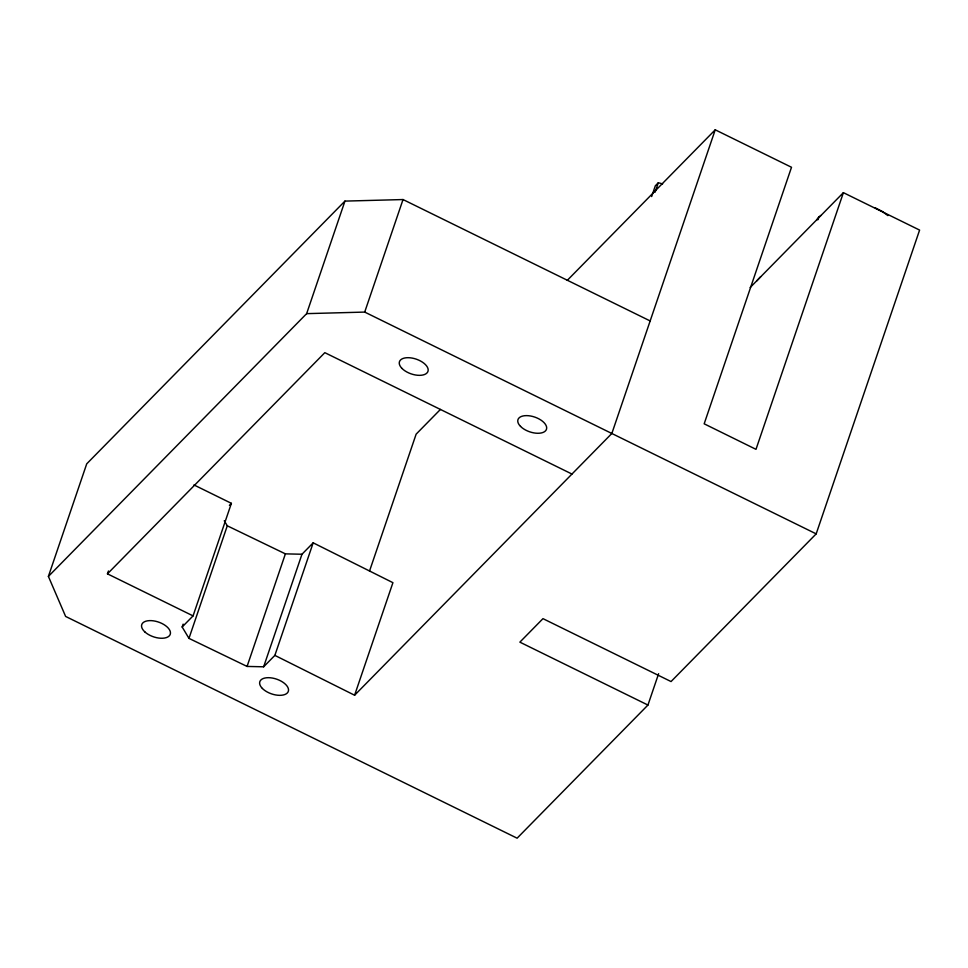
<?xml version="1.0" encoding="UTF-8"?>
<svg xmlns="http://www.w3.org/2000/svg" width="968" height="968" viewBox="0 0 968 968"><rect width="100%" height="100%" fill="white"/><g stroke="black" fill="none" stroke-linecap="round" stroke-linejoin="round"><path stroke-width="1.45" d="M658.627 673.68L647.943 705.055L517.106 838.191L65.618 616.434L48.4 576.408L86.721 463.841L344.947 201.102L403.027 199.553L650.157 320.94M193.939 484.932L231.388 503.336L193.068 615.89L107.46 573.842L108.44 570.999M274.864 655.384L354.603 695.23L392.923 582.675L313.172 542.83L274.864 655.384L263.647 666.795L247.07 666.432L188.966 638.372L182.166 626.986L183.133 624.13M188.966 638.372L227.286 525.806L224.261 520.748M48.4 576.408L306.638 313.644L344.947 201.102M306.638 313.644L364.706 312.083L403.027 199.553M247.07 666.432L285.391 553.865L301.968 554.24L313.172 542.83M263.647 666.795L301.968 554.24M369.522 571.072L416.131 434.16L440.44 409.428M651.658 196.552L655.324 185.796L658.325 182.746L662.62 183.896M655.118 192.16L658.325 182.746M647.943 705.055L519.876 642.147L542.975 618.649L671.042 681.557L816.181 533.864L919.6 230.082L843.394 192.656L755.996 449.334L704.172 423.815L791.509 167.27L715.231 129.809L611.849 433.47L354.603 695.23M817.912 219.76L818.807 217.11L820.852 215.453M756.649 281.01L760.727 276.63M816.774 219.833L818.807 217.11M107.46 573.842L324.825 352.667L571.967 474.054M229.404 505.344L231.388 503.336M182.166 626.986L193.068 615.89M567.26 280.369L715.231 129.809M750.164 287.52L843.394 192.656M227.286 525.806L285.391 553.865M875.205 207.805L882.562 211.593L887.862 215.598M364.706 312.083L816.181 533.864M520.518 426.392A15.052 7.792 18.8 0 0 545.432 430.941A15.052 7.792 18.8 0 0 530.706 416.022A15.052 7.792 18.8 0 0 520.518 426.392M401.986 368.433A15.052 7.792 18.8 0 0 426.912 373.031A15.052 7.792 18.8 0 0 412.259 358.099A15.052 7.792 18.8 0 0 401.986 368.433M262.376 688.454A15.052 7.792 18.8 0 0 287.29 693.003A15.052 7.792 18.8 0 0 272.565 678.084A15.052 7.792 18.8 0 0 262.376 688.454M144.97 632.019A15.052 7.792 18.8 0 0 169.618 635.468A15.052 7.792 18.8 0 0 153.416 620.839A15.052 7.792 18.8 0 0 144.97 632.019"/></g></svg>
